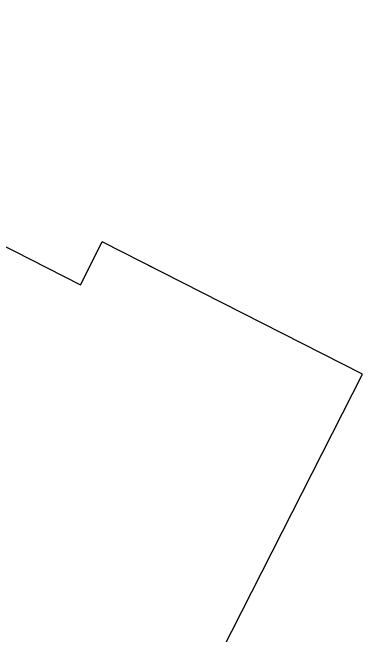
# Model space of a CAD drawing. Header units: inches. Extents: x 69218137 to 69222609, y 27671114 to 27674487.
# Drawn here: x 69221631 to 69222609, y 27672744 to 27674487 of the extents above; entities that cross this region are included whole.
import ezdxf

# ---------------------------------------------------------------- set-up
doc = ezdxf.new("R2010")
doc.units = ezdxf.units.IN
doc.header["$LTSCALE"] = 25
doc.header["$MEASUREMENT"] = 0
doc.layers.add('A-SITE', color=3, linetype='CONTINUOUS')

msp = doc.modelspace()

# ---------------------------------------------------------------- linework, layer by layer
at = {"layer": 'A-SITE'}
for p, q in [((69220321.6, 27674487.4), (69221821.2, 27673725.7)), ((69221821.2, 27673725.7), (69221881.9, 27673845.2)), ((69222609.4, 27673475.7), (69221881.9, 27673845.2)), ((69222023.7, 27673773.2), (69222011.2, 27673779.5)), ((69221493.2, 27671277.9), (69222609.4, 27673475.7))]:
    msp.add_line(p, q, dxfattribs=at)

doc.saveas('drawing.dxf')
